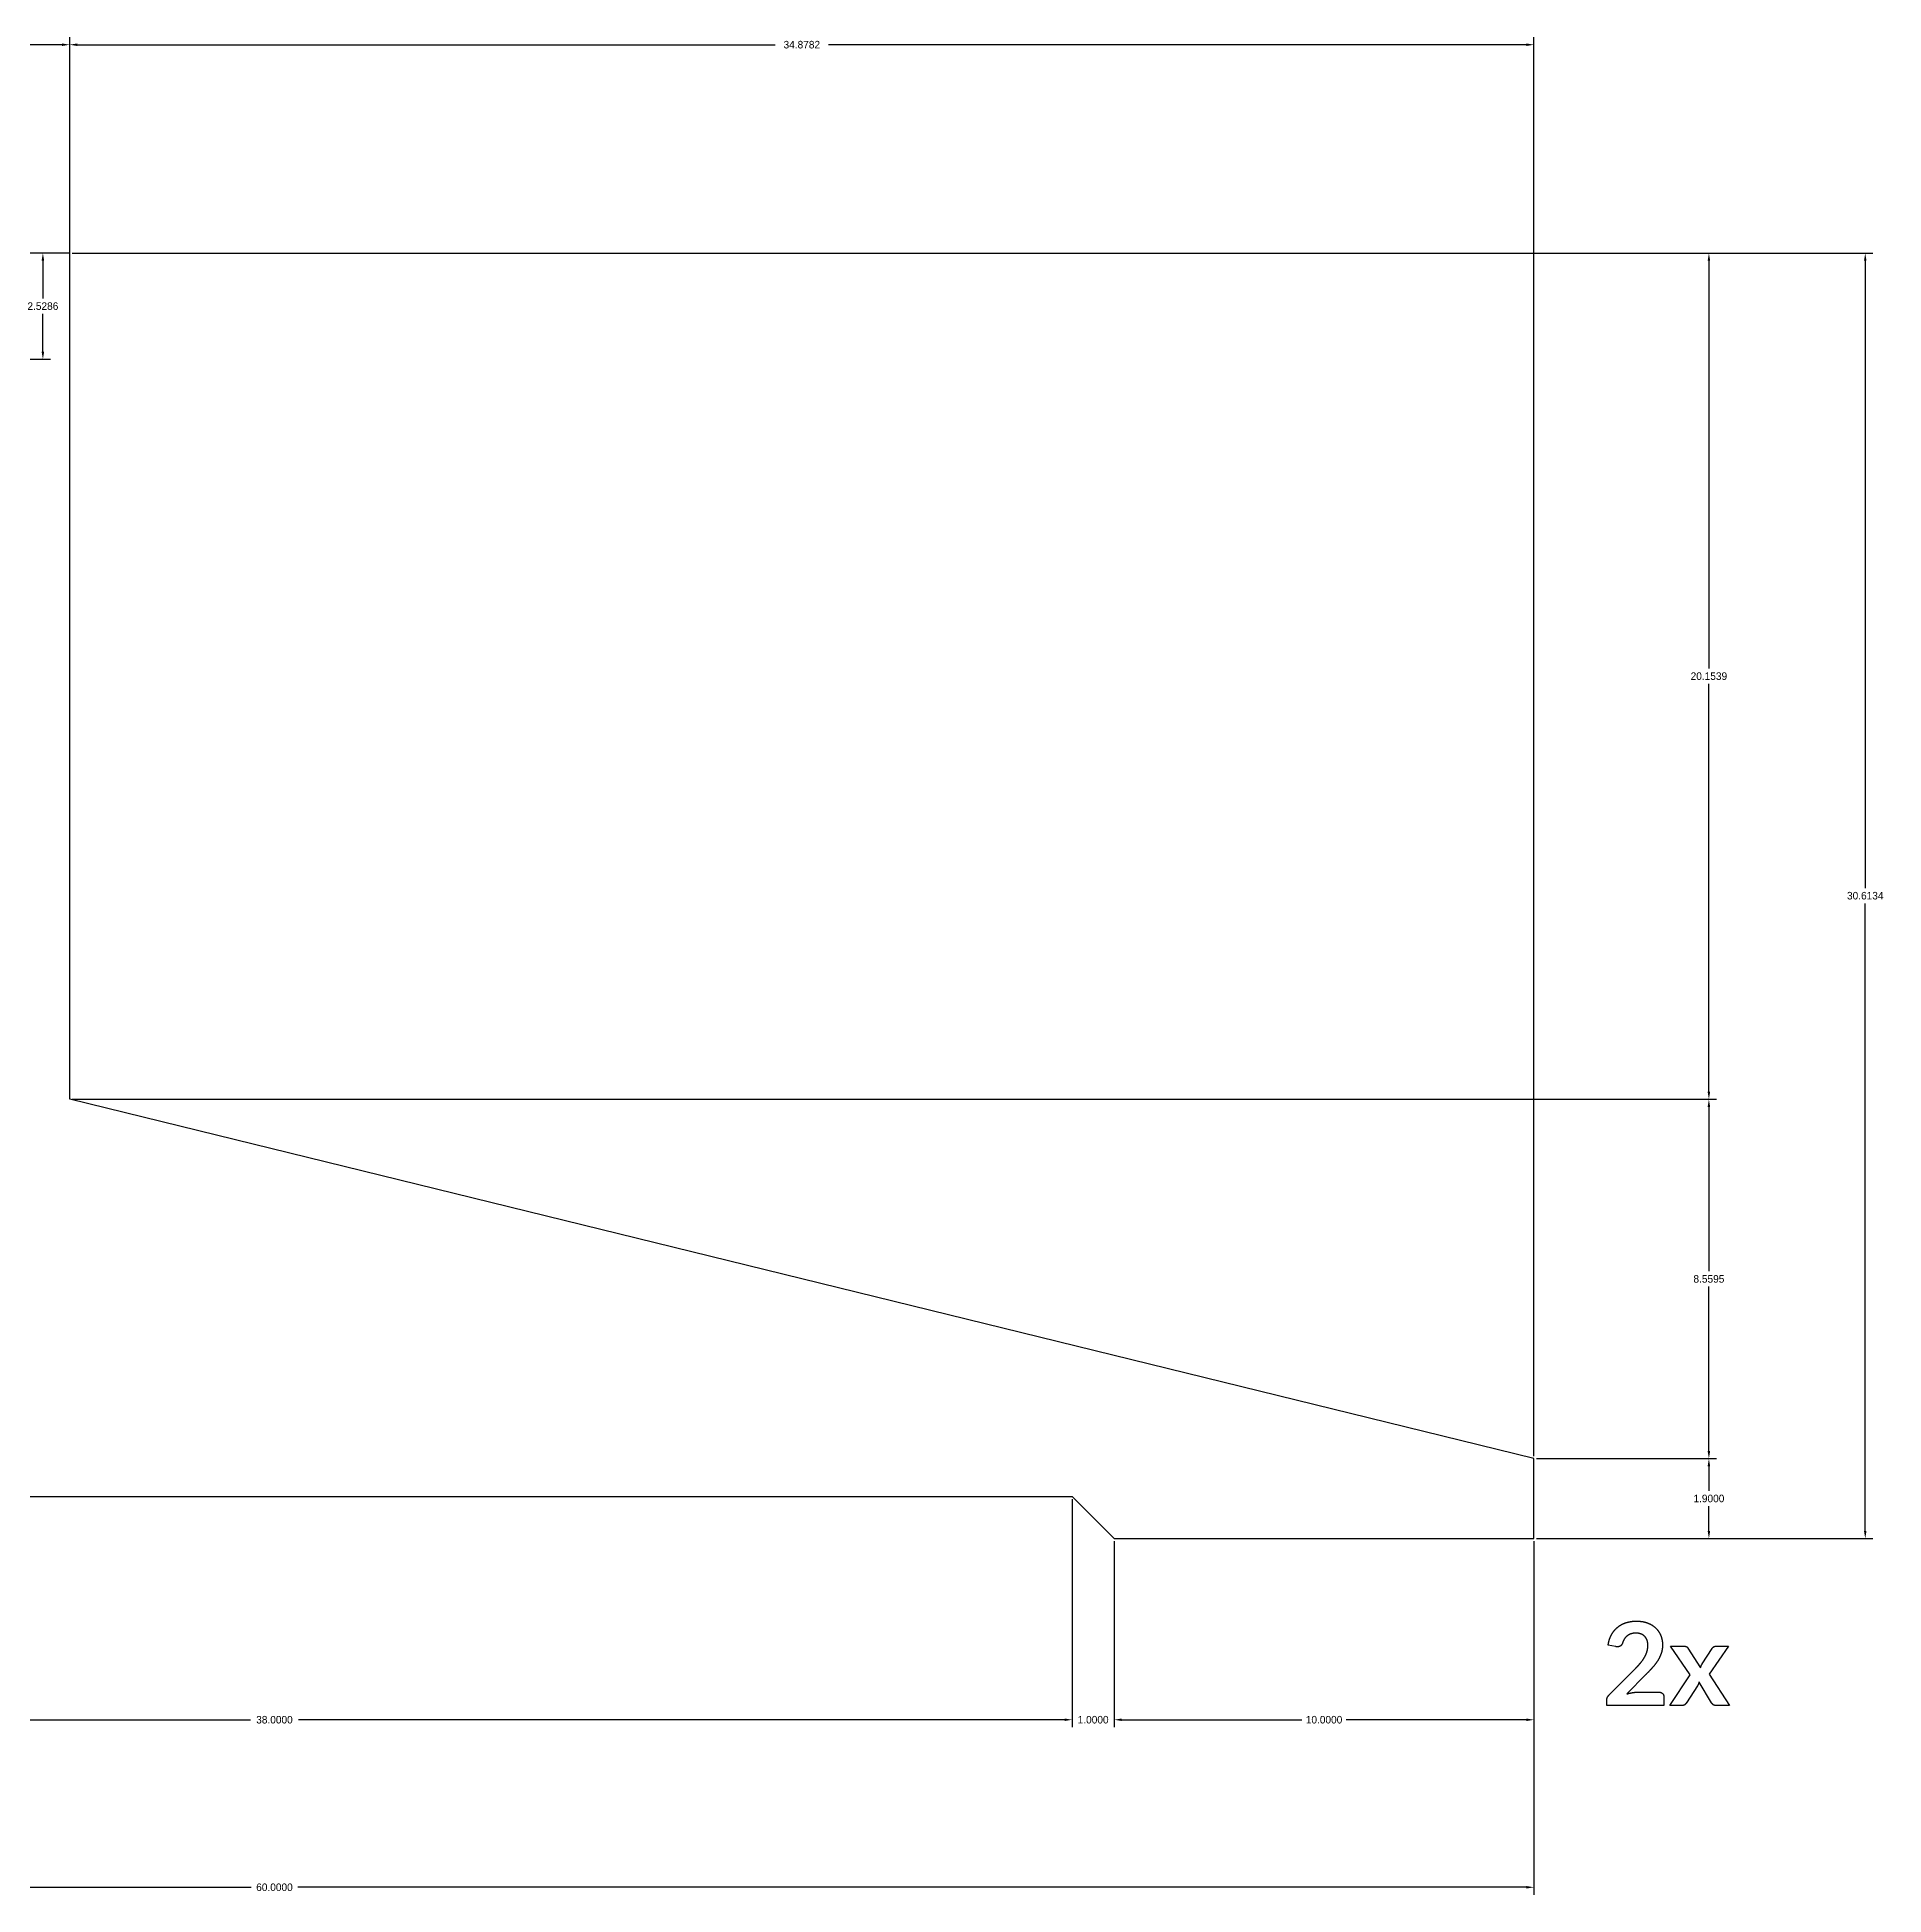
# Model space of a CAD drawing. Header units: millimetres. Extents: x -53 to 104, y -220 to 130.
# Drawn here: x 59.94 to 103.93, y -220.07 to -175.83 of the extents above; entities that cross this region are included whole.
import ezdxf

# ---------------------------------------------------------------- set-up
doc = ezdxf.new("R2010")
doc.units = ezdxf.units.MM
doc.header["$MEASUREMENT"] = 0
doc.layers.add('Standard', color=18, linetype='Continuous', true_color=0x000000)
doc.dimstyles.get("Standard").update_dxf_attribs({"dimtxt": 0.18, "dimasz": 0.18, "dimexe": 0.18, "dimexo": 0.0625, "dimgap": 0.09, "dimtad": 0, "dimtih": 1, "dimtoh": 1, "dimdec": 4, "dimzin": 0, "dimdsep": 46, "dimtxsty": 'Standard', "dimcen": 0.09, "dimadec": 0, "dimazin": 0, "dimtfac": 1, "dimtdec": 4, "dimtofl": 0, "dimtmove": 0, "dimatfit": 3, "dimfxl": 1, "dimtolj": 1, "dimtzin": 0, "dimarcsym": 0})

# ---------------------------------------------------------------- blocks, each defined once
blk = doc.blocks.new('*D23')
at = {"layer": 'Defpoints', "color": 0}
for p in [(60.081, -180.969), (60.719, -180.969), (58.487, -183.497)]:
    blk.add_point(p, dxfattribs=at)
at = {"layer": 'Standard', "color": 0, "lineweight": -2}
for p, q in [((60.657, -180.969), (59.901, -180.969)), ((60.081, -181.149), (60.081, -182.051)), ((60.081, -183.317), (60.081, -182.415)), ((58.549, -183.497), (60.261, -183.497))]:
    blk.add_line(p, q, dxfattribs=at)
at = {"layer": 'Standard', "color": 0}
for points in [[(60.111, -181.149), (60.051, -181.149), (60.081, -180.969)], [(60.051, -183.317), (60.111, -183.317), (60.081, -183.497)]]:
    blk.add_solid(points, dxfattribs=at)
at = {"layer": 'Standard', "color": 0, "insert": (60.081, -182.233), "char_height": 0.18, "attachment_point": 5}
blk.add_mtext('\\A1;2.5286', dxfattribs=at)
blk = doc.blocks.new('*D30')
at = {"layer": 'Defpoints', "color": 0}
for p in [(60.719, -176.006), (60.719, -201.123), (95.597, -209.682)]:
    blk.add_point(p, dxfattribs=at)
at = {"layer": 'Standard', "color": 0, "lineweight": -2}
for p, q in [((60.719, -201.06), (60.719, -175.826)), ((60.899, -176.006), (77.527, -176.006)), ((95.417, -176.006), (78.79, -176.006)), ((95.597, -209.62), (95.597, -175.826))]:
    blk.add_line(p, q, dxfattribs=at)
at = {"layer": 'Standard', "color": 0}
for points in [[(60.899, -175.976), (60.899, -176.036), (60.719, -176.006)], [(95.417, -176.036), (95.417, -175.976), (95.597, -176.006)]]:
    blk.add_solid(points, dxfattribs=at)
at = {"layer": 'Standard', "color": 0, "insert": (78.158, -176.006), "char_height": 0.18, "attachment_point": 5}
blk.add_mtext('\\A1;34.8782', dxfattribs=at)
blk = doc.blocks.new('*D31')
at = {"layer": 'Defpoints', "color": 0}
for p in [(50.476, -176.006), (50.476, -180.969), (60.719, -180.969)]:
    blk.add_point(p, dxfattribs=at)
at = {"layer": 'Standard', "color": 0, "lineweight": -2}
for p, q in [((50.476, -180.906), (50.476, -175.826)), ((50.656, -176.006), (55.011, -176.006)), ((60.539, -176.006), (56.184, -176.006)), ((60.719, -180.906), (60.719, -175.826))]:
    blk.add_line(p, q, dxfattribs=at)
at = {"layer": 'Standard', "color": 0}
for points in [[(50.656, -175.976), (50.656, -176.036), (50.476, -176.006)], [(60.539, -176.036), (60.539, -175.976), (60.719, -176.006)]]:
    blk.add_solid(points, dxfattribs=at)
at = {"layer": 'Standard', "color": 0, "insert": (55.597, -176.006), "char_height": 0.18, "attachment_point": 5}
blk.add_mtext('\\A1;10.2436', dxfattribs=at)
blk = doc.blocks.new('*D32')
at = {"layer": 'Defpoints', "color": 0}
for p in [(60.719, -180.969), (103.488, -180.969), (95.597, -211.582)]:
    blk.add_point(p, dxfattribs=at)
at = {"layer": 'Standard', "color": 0, "lineweight": -2}
for p, q in [((60.782, -180.969), (103.668, -180.969)), ((103.488, -181.149), (103.488, -196.092)), ((103.488, -211.402), (103.488, -196.459)), ((95.66, -211.582), (103.668, -211.582))]:
    blk.add_line(p, q, dxfattribs=at)
at = {"layer": 'Standard', "color": 0}
for points in [[(103.518, -181.149), (103.458, -181.149), (103.488, -180.969)], [(103.458, -211.402), (103.518, -211.402), (103.488, -211.582)]]:
    blk.add_solid(points, dxfattribs=at)
at = {"layer": 'Standard', "color": 0, "insert": (103.488, -196.275), "char_height": 0.18, "attachment_point": 5}
blk.add_mtext('\\A1;30.6134', dxfattribs=at)
blk = doc.blocks.new('*D33')
at = {"layer": 'Defpoints', "color": 0}
for p in [(60.719, -180.969), (99.764, -180.969), (60.719, -201.123)]:
    blk.add_point(p, dxfattribs=at)
at = {"layer": 'Standard', "color": 0, "lineweight": -2}
for p, q in [((60.782, -180.969), (99.944, -180.969)), ((99.764, -181.149), (99.764, -190.864)), ((99.764, -200.943), (99.764, -191.228)), ((60.782, -201.123), (99.944, -201.123))]:
    blk.add_line(p, q, dxfattribs=at)
at = {"layer": 'Standard', "color": 0}
for points in [[(99.794, -181.149), (99.734, -181.149), (99.764, -180.969)], [(99.734, -200.943), (99.794, -200.943), (99.764, -201.123)]]:
    blk.add_solid(points, dxfattribs=at)
at = {"layer": 'Standard', "color": 0, "insert": (99.764, -191.046), "char_height": 0.18, "attachment_point": 5}
blk.add_mtext('\\A1;20.1539', dxfattribs=at)
blk = doc.blocks.new('*D34')
at = {"layer": 'Defpoints', "color": 0}
for p in [(60.719, -201.123), (99.764, -201.123), (95.597, -209.682)]:
    blk.add_point(p, dxfattribs=at)
at = {"layer": 'Standard', "color": 0, "lineweight": -2}
for p, q in [((60.782, -201.123), (99.944, -201.123)), ((99.764, -201.303), (99.764, -205.22)), ((99.764, -209.502), (99.764, -205.584)), ((95.66, -209.682), (99.944, -209.682))]:
    blk.add_line(p, q, dxfattribs=at)
at = {"layer": 'Standard', "color": 0}
for points in [[(99.794, -201.303), (99.734, -201.303), (99.764, -201.123)], [(99.734, -209.502), (99.794, -209.502), (99.764, -209.682)]]:
    blk.add_solid(points, dxfattribs=at)
at = {"layer": 'Standard', "color": 0, "insert": (99.764, -205.402), "char_height": 0.18, "attachment_point": 5}
blk.add_mtext('\\A1;8.5595', dxfattribs=at)
blk = doc.blocks.new('*D35')
at = {"layer": 'Defpoints', "color": 0}
for p in [(95.597, -209.682), (99.764, -209.682), (95.597, -211.582)]:
    blk.add_point(p, dxfattribs=at)
at = {"layer": 'Standard', "color": 0, "lineweight": -2}
for p, q in [((95.66, -209.682), (99.944, -209.682)), ((99.764, -209.862), (99.764, -210.45)), ((99.764, -211.402), (99.764, -210.814)), ((95.66, -211.582), (99.944, -211.582))]:
    blk.add_line(p, q, dxfattribs=at)
at = {"layer": 'Standard', "color": 0}
for points in [[(99.794, -209.862), (99.734, -209.862), (99.764, -209.682)], [(99.734, -211.402), (99.794, -211.402), (99.764, -211.582)]]:
    blk.add_solid(points, dxfattribs=at)
at = {"layer": 'Standard', "color": 0, "insert": (99.764, -210.632), "char_height": 0.18, "attachment_point": 5}
blk.add_mtext('\\A1;1.9000', dxfattribs=at)
blk = doc.blocks.new('*D36')
at = {"layer": 'Defpoints', "color": 0}
for p in [(35.597, -211.582), (95.597, -211.582), (95.597, -219.891)]:
    blk.add_point(p, dxfattribs=at)
at = {"layer": 'Standard', "color": 0, "lineweight": -2}
for p, q in [((35.597, -211.645), (35.597, -220.071)), ((95.597, -211.645), (95.597, -220.071)), ((35.777, -219.891), (65.04, -219.891)), ((95.417, -219.891), (66.155, -219.891))]:
    blk.add_line(p, q, dxfattribs=at)
at = {"layer": 'Standard', "color": 0}
for points in [[(35.777, -219.861), (35.777, -219.921), (35.597, -219.891)], [(95.417, -219.921), (95.417, -219.861), (95.597, -219.891)]]:
    blk.add_solid(points, dxfattribs=at)
at = {"layer": 'Standard', "color": 0, "insert": (65.597, -219.891), "char_height": 0.18, "attachment_point": 5}
blk.add_mtext('\\A1;60.0000', dxfattribs=at)
blk = doc.blocks.new('*D37')
at = {"layer": 'Defpoints', "color": 0}
for p in [(85.597, -211.582), (95.597, -211.582), (95.597, -215.901)]:
    blk.add_point(p, dxfattribs=at)
at = {"layer": 'Standard', "color": 0, "lineweight": -2}
for p, q in [((85.597, -211.645), (85.597, -216.081)), ((95.597, -211.645), (95.597, -216.081)), ((85.777, -215.901), (90.07, -215.901)), ((95.417, -215.901), (91.124, -215.901))]:
    blk.add_line(p, q, dxfattribs=at)
at = {"layer": 'Standard', "color": 0}
for points in [[(85.777, -215.871), (85.777, -215.931), (85.597, -215.901)], [(95.417, -215.931), (95.417, -215.871), (95.597, -215.901)]]:
    blk.add_solid(points, dxfattribs=at)
at = {"layer": 'Standard', "color": 0, "insert": (90.597, -215.901), "char_height": 0.18, "attachment_point": 5}
blk.add_mtext('\\A1;10.0000', dxfattribs=at)
blk = doc.blocks.new('*D38')
at = {"layer": 'Defpoints', "color": 0}
for p in [(84.597, -210.582), (85.597, -211.582), (85.597, -215.901)]:
    blk.add_point(p, dxfattribs=at)
at = {"layer": 'Standard', "color": 0, "lineweight": -2}
for p, q in [((84.597, -210.645), (84.597, -216.081)), ((85.597, -211.645), (85.597, -216.081)), ((84.417, -215.901), (84.237, -215.901)), ((85.777, -215.901), (85.957, -215.901))]:
    blk.add_line(p, q, dxfattribs=at)
at = {"layer": 'Standard', "color": 0}
for points in [[(84.417, -215.931), (84.417, -215.871), (84.597, -215.901)], [(85.777, -215.871), (85.777, -215.931), (85.597, -215.901)]]:
    blk.add_solid(points, dxfattribs=at)
at = {"layer": 'Standard', "color": 0, "insert": (85.097, -215.901), "char_height": 0.18, "attachment_point": 5}
blk.add_mtext('\\A1;1.0000', dxfattribs=at)
blk = doc.blocks.new('*D39')
at = {"layer": 'Defpoints', "color": 0}
for p in [(46.597, -210.582), (84.597, -210.582), (84.597, -215.901)]:
    blk.add_point(p, dxfattribs=at)
at = {"layer": 'Standard', "color": 0, "lineweight": -2}
for p, q in [((46.597, -210.645), (46.597, -216.081)), ((84.597, -210.645), (84.597, -216.081)), ((46.777, -215.901), (65.025, -215.901)), ((84.417, -215.901), (66.169, -215.901))]:
    blk.add_line(p, q, dxfattribs=at)
at = {"layer": 'Standard', "color": 0}
for points in [[(46.777, -215.871), (46.777, -215.931), (46.597, -215.901)], [(84.417, -215.931), (84.417, -215.871), (84.597, -215.901)]]:
    blk.add_solid(points, dxfattribs=at)
at = {"layer": 'Standard', "color": 0, "insert": (65.597, -215.901), "char_height": 0.18, "attachment_point": 5}
blk.add_mtext('\\A1;38.0000', dxfattribs=at)

msp = doc.modelspace()

# ---------------------------------------------------------------- linework, layer by layer
at = {"color": 224, "true_color": 0x8a086e, "extrusion": (-1.8e-14, -1.50996e-07, 1)}
msp.add_lwpolyline([(35.59732, -211.5821), (45.59732, -211.5821), (46.59732, -210.5821), (84.59732, -210.58211), (85.59732, -211.5821), (95.59732, -211.58211), (95.59732, -209.6821), (60.71913, -201.12264), (60.71913, -180.96873), (50.47553, -180.96871), (50.47553, -201.12264), (35.59732, -209.68209), (35.59732, -211.5821)], dxfattribs=at)
at = {"layer": 'Standard'}
for p, q in [((97.5418, -214.15922), (97.36317, -214.12757)), ((99.3164, -214.83382), (98.85188, -214.15095)), ((98.85188, -214.15095), (99.1791, -214.15095)), ((99.26559, -214.19491), (99.56095, -214.66487)), ((99.60369, -214.57273), (99.8414, -214.20176)), ((100.23172, -214.15095), (99.76861, -214.8187)), ((99.91962, -214.15095), (100.23172, -214.15095)), ((97.38938, -215.30801), (97.99261, -214.70337)), ((98.26055, -214.82696), (97.81256, -215.28462)), ((98.83273, -215.56083), (99.3164, -214.83382)), ((99.82627, -215.49753), (99.52809, -215.007)), ((99.76861, -214.8187), (100.25087, -215.56083)), ((97.3289, -215.56083), (97.3289, -215.44813)), ((98.06277, -215.2447), (98.57244, -215.2447)), ((98.692, -215.35741), (98.692, -215.56083)), ((99.4924, -215.08946), (99.22849, -215.49753)), ((98.692, -215.56083), (97.3289, -215.56083)), ((99.13636, -215.56083), (98.83273, -215.56083)), ((100.25087, -215.56083), (99.92386, -215.56083))]:
    msp.add_line(p, q, dxfattribs=at)
for points in [[(97.44301, -213.87676), (97.50208, -213.7689), (97.59069, -213.69672)], [(97.59069, -213.69672), (97.6793, -213.62454), (97.79402, -213.58815)], [(97.79402, -213.58815), (97.90873, -213.55176), (98.04079, -213.55176)], [(98.04079, -213.55176), (98.17809, -213.55176), (98.2922, -213.59228)], [(98.2922, -213.59228), (98.40631, -213.63281), (98.48736, -213.707)], [(97.36317, -214.12757), (97.38394, -213.98462), (97.44301, -213.87676)], [(97.70954, -214.06567), (97.68615, -214.12898), (97.64906, -214.14954)], [(97.75077, -213.97505), (97.72325, -214.01628), (97.70954, -214.06567)], [(97.81811, -213.90287), (97.77829, -213.93382), (97.75077, -213.97505)], [(97.90944, -213.85478), (97.85793, -213.87192), (97.81811, -213.90287)], [(98.02144, -213.83765), (97.96095, -213.83765), (97.90944, -213.85478)], [(98.14029, -213.8562), (98.08736, -213.83765), (98.02144, -213.83765)], [(98.23101, -213.91184), (98.19321, -213.87474), (98.14029, -213.8562)], [(98.28948, -214.00317), (98.26881, -213.94894), (98.23101, -213.91184)], [(98.28877, -214.27797), (98.31015, -214.2072), (98.31015, -214.12898)], [(98.31015, -214.12898), (98.31015, -214.05741), (98.28948, -214.00317)], [(98.48736, -213.707), (98.56841, -213.7812), (98.61377, -213.88563)], [(98.61377, -213.88563), (98.65914, -213.99007), (98.65914, -214.11789)], [(98.65914, -214.11789), (98.65914, -214.22777), (98.62688, -214.32122)], [(97.64906, -214.14954), (97.61196, -214.17011), (97.5418, -214.15922)], [(97.99261, -214.70337), (98.06821, -214.62636), (98.12799, -214.5563)], [(98.12799, -214.5563), (98.18777, -214.48624), (98.22758, -214.41749)], [(98.22758, -214.41749), (98.2674, -214.34874), (98.28877, -214.27797)], [(98.54029, -214.49995), (98.48595, -214.58523), (98.41317, -214.66487)], [(98.62688, -214.32122), (98.59462, -214.41466), (98.54029, -214.49995)], [(99.1791, -214.15095), (99.21619, -214.15095), (99.23404, -214.16124)], [(99.23404, -214.16124), (99.25188, -214.17152), (99.26559, -214.19491)], [(99.56095, -214.66487), (99.57607, -214.61809), (99.60369, -214.57273)], [(99.8414, -214.20176), (99.87164, -214.15095), (99.91962, -214.15095)], [(98.41317, -214.66487), (98.34039, -214.7445), (98.26055, -214.82696)], [(99.52809, -215.007), (99.52123, -215.03039), (99.51226, -215.05106)], [(97.3289, -215.44813), (97.3289, -215.41386), (97.34331, -215.37606)], [(97.34331, -215.37606), (97.35773, -215.33825), (97.38938, -215.30801)], [(97.81256, -215.28462), (97.87728, -215.26547), (97.94109, -215.25509)], [(97.94109, -215.25509), (98.0049, -215.2447), (98.06277, -215.2447)], [(98.57244, -215.2447), (98.62748, -215.2447), (98.65974, -215.27565)], [(98.65974, -215.27565), (98.692, -215.3066), (98.692, -215.35741)], [(99.51226, -215.05106), (99.50329, -215.07172), (99.4924, -215.08946)], [(99.1914, -215.54087), (99.16942, -215.56083), (99.13636, -215.56083)], [(99.22849, -215.49753), (99.21337, -215.52091), (99.1914, -215.54087)], [(99.86408, -215.54158), (99.8414, -215.52233), (99.82627, -215.49753)], [(99.92386, -215.56083), (99.88676, -215.56083), (99.86408, -215.54158)]]:
    msp.add_open_spline(points, degree=2, dxfattribs=at)

# ---------------------------------------------------------------- dimensions: what is measured, and where the dimension line sits
for base, p1, p2, picture, middle in [((50.47553, -176.00606), (60.71913, -180.96873, 0), (50.47553, -180.96871, 0), '*D31', (55.59733, -176.00606)), ((60.71913, -176.00606), (95.59732, -209.6821, 0), (60.71913, -201.12264, 0), '*D30', (78.15823, -176.00606)), ((84.59732, -215.9015), (46.59732, -210.5821, 0), (84.59732, -210.58211, 0), '*D39', (65.59732, -215.9015)), ((85.59732, -215.9015), (84.59732, -210.58211, 0), (85.59732, -211.5821, 0), '*D38', (85.09732, -215.9015)), ((95.59732, -219.89104), (35.59732, -211.5821, 0), (95.59732, -211.58211, 0), '*D36', (65.59732, -219.89104)), ((95.59732, -215.9015), (85.59732, -211.5821, 0), (95.59732, -211.58211, 0), '*D37', (90.59732, -215.9015))]:
    dim = msp.add_linear_dim(base=base, p1=p1, p2=p2, dimstyle='Standard', dxfattribs=at)
    dim.commit()
    dim.dimension.update_dxf_attribs({"geometry": picture, "text_midpoint": middle})
for base, p1, p2, picture, middle in [((60.08139, -180.96873), (58.48687, -183.49731, 0), (60.71913, -180.96873, 0), '*D23', (60.08139, -182.23302)), ((103.48797, -180.96873), (95.59732, -211.58211, 0), (60.71913, -180.96873, 0), '*D32', (103.48797, -196.27542)), ((99.7644, -180.96873), (60.71913, -201.12264, 0), (60.71913, -180.96873, 0), '*D33', (99.7644, -191.04568)), ((99.7644, -201.12264), (95.59732, -209.6821, 0), (60.71913, -201.12264, 0), '*D34', (99.7644, -205.40237)), ((99.7644, -209.6821), (95.59732, -211.58211, 0), (95.59732, -209.6821, 0), '*D35', (99.7644, -210.63211))]:
    dim = msp.add_linear_dim(base=base, p1=p1, p2=p2, angle=90, dimstyle='Standard', dxfattribs=at)
    dim.commit()
    dim.dimension.update_dxf_attribs({"geometry": picture, "text_midpoint": middle})

doc.saveas('drawing.dxf')
